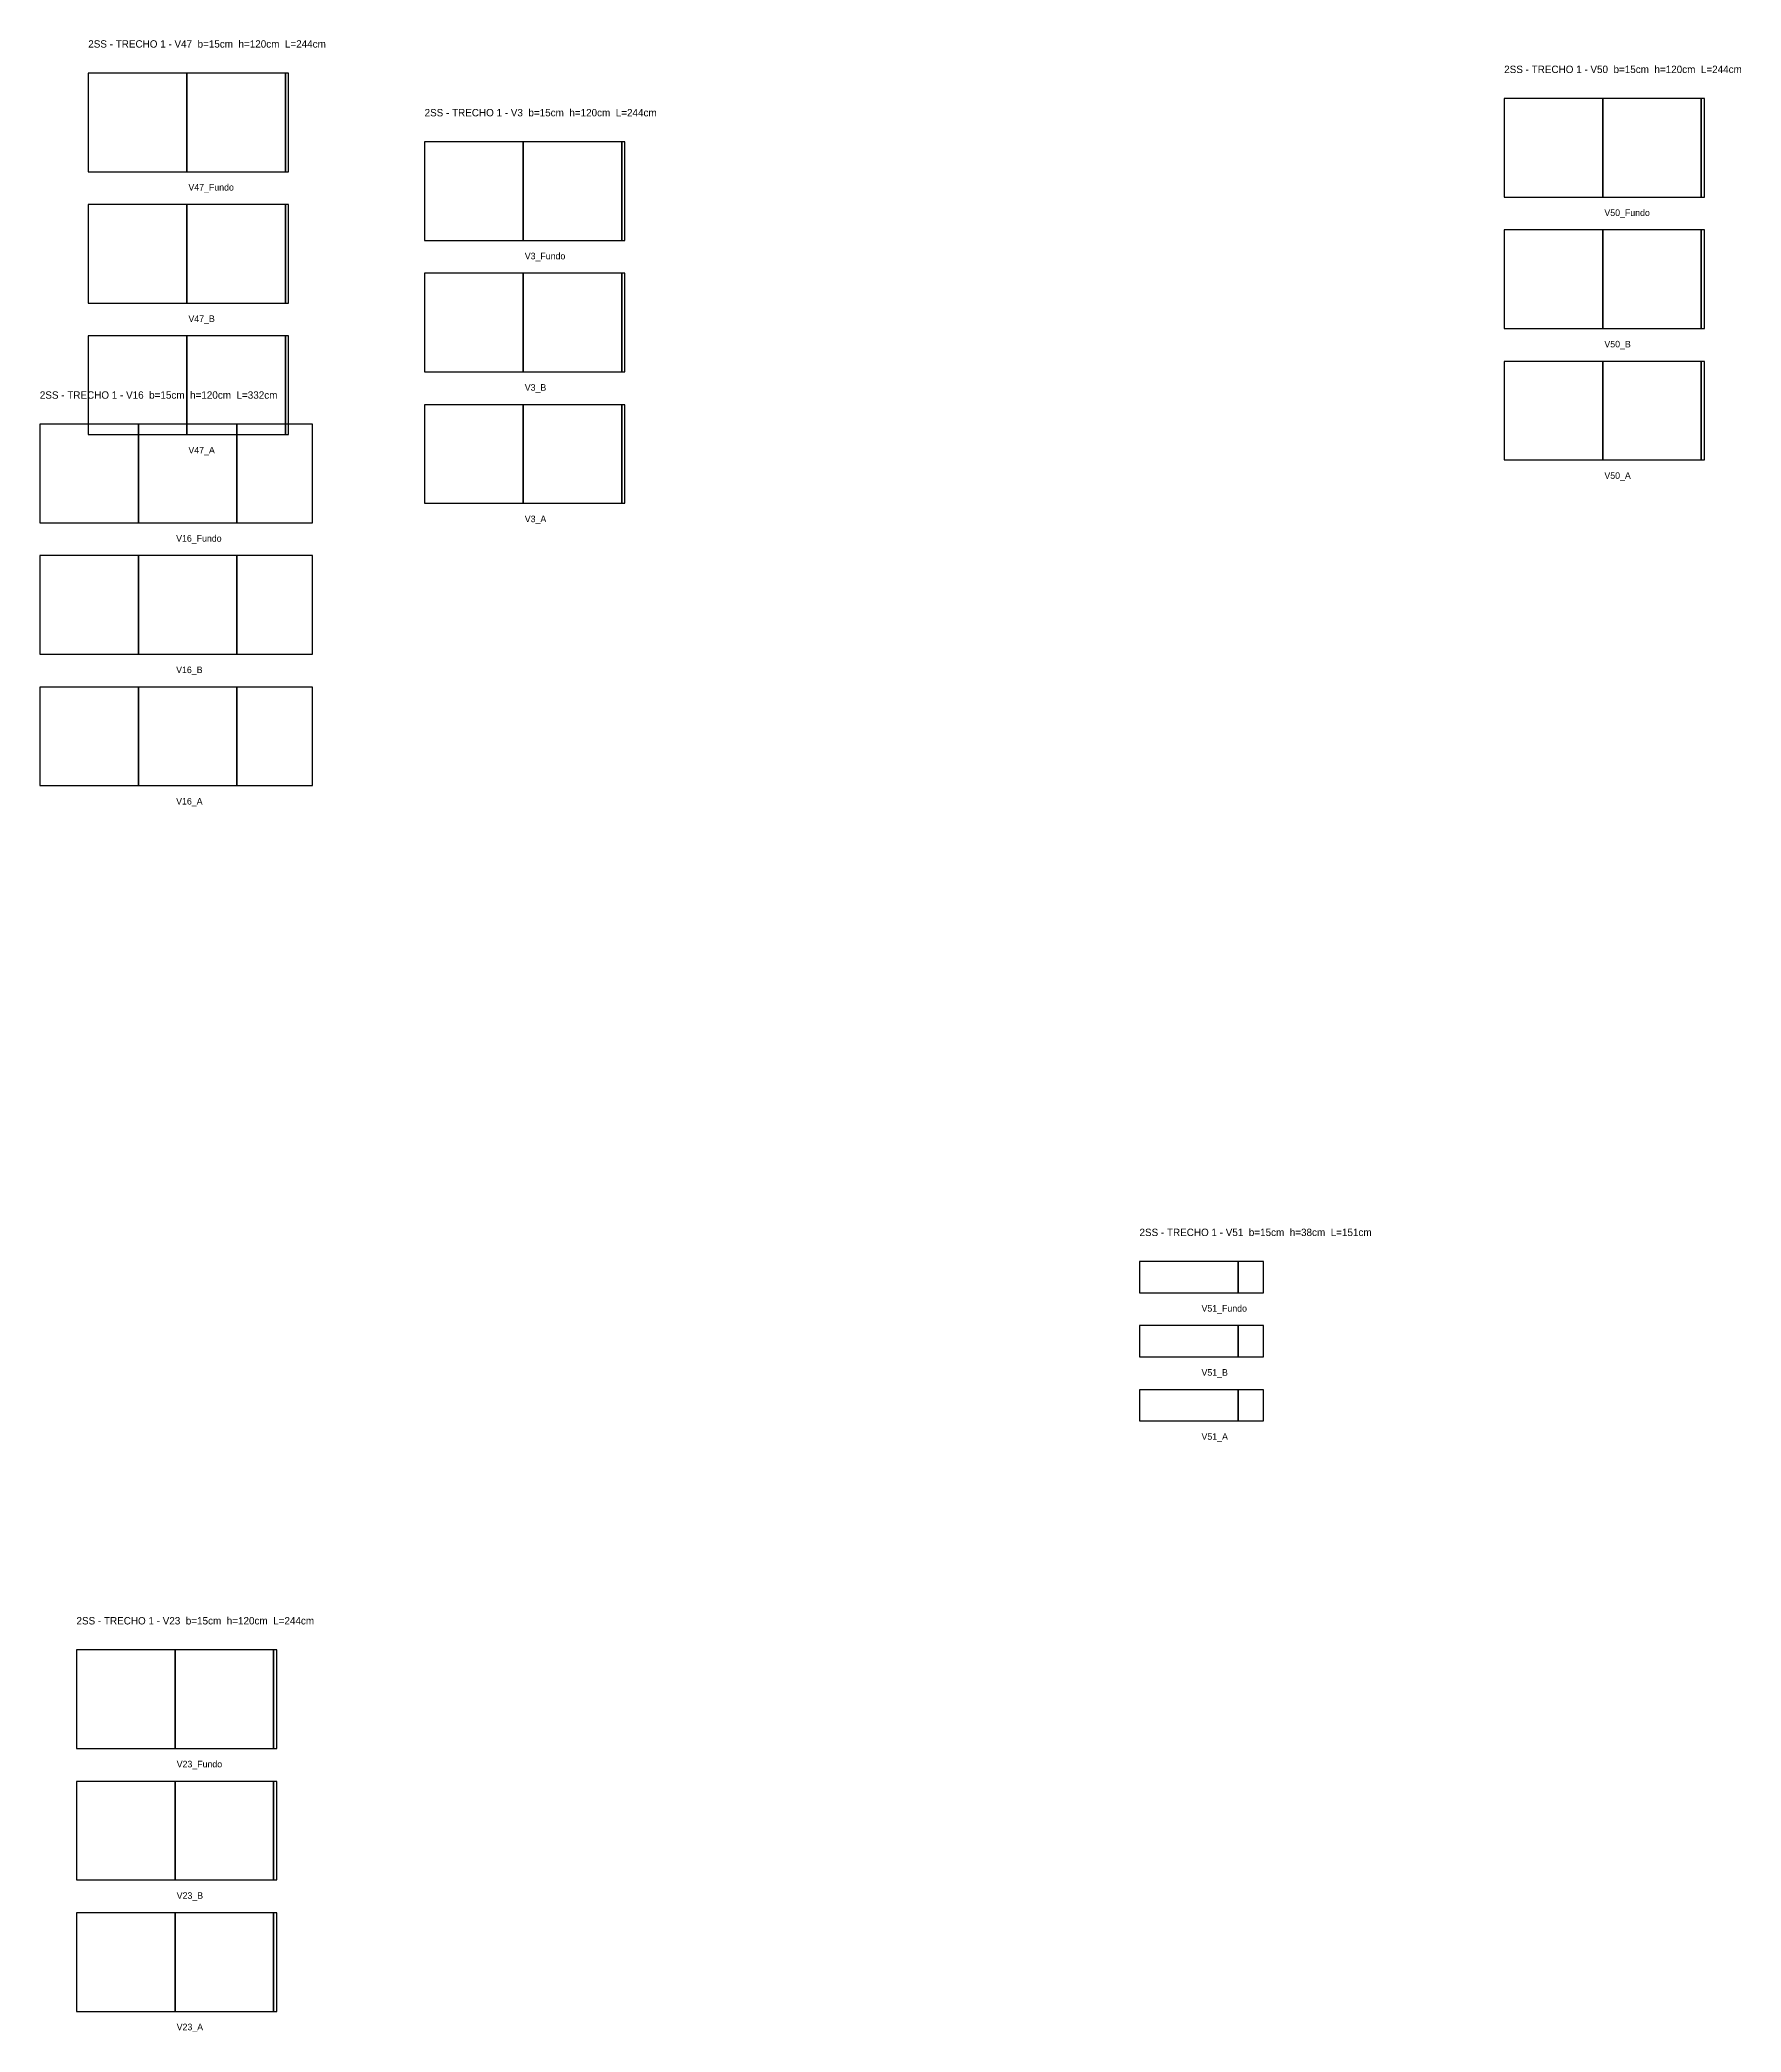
# Model space of a CAD drawing. Header units: metres. Extents: x 129680 to 134496, y 27230 to 32266.
# Drawn here: x 131439 to 133511, y 27230 to 29656 of the extents above; entities that cross this region are included whole.
import ezdxf

# ---------------------------------------------------------------- set-up
doc = ezdxf.new("R2010")
doc.units = ezdxf.units.M

msp = doc.modelspace()

# ---------------------------------------------------------------- linework, layer by layer
at = {"layer": 'Paineis'}
for points in [[(131498.35, 29495.21), (131618.35, 29495.21), (131618.35, 29615.21), (131498.35, 29615.21)], [(131618.35, 29495.21), (131738.35, 29495.21), (131738.35, 29615.21), (131618.35, 29615.21)], [(131738.35, 29495.21), (131742.35, 29495.21), (131742.35, 29615.21), (131738.35, 29615.21)], [(133222.4, 29464.28), (133342.4, 29464.28), (133342.4, 29584.28), (133222.4, 29584.28)], [(133342.4, 29464.28), (133462.4, 29464.28), (133462.4, 29584.28), (133342.4, 29584.28)], [(133462.4, 29464.28), (133466.4, 29464.28), (133466.4, 29584.28), (133462.4, 29584.28)], [(131907.88, 29411.55), (132027.88, 29411.55), (132027.88, 29531.55), (131907.88, 29531.55)], [(132027.88, 29411.55), (132147.88, 29411.55), (132147.88, 29531.55), (132027.88, 29531.55)], [(132147.88, 29411.55), (132151.88, 29411.55), (132151.88, 29531.55), (132147.88, 29531.55)], [(131498.35, 29335.21), (131618.35, 29335.21), (131618.35, 29455.21), (131498.35, 29455.21)], [(131618.35, 29335.21), (131738.35, 29335.21), (131738.35, 29455.21), (131618.35, 29455.21)], [(131738.35, 29335.21), (131742.35, 29335.21), (131742.35, 29455.21), (131738.35, 29455.21)], [(133222.4, 29304.28), (133342.4, 29304.28), (133342.4, 29424.28), (133222.4, 29424.28)], [(133342.4, 29304.28), (133462.4, 29304.28), (133462.4, 29424.28), (133342.4, 29424.28)], [(133462.4, 29304.28), (133466.4, 29304.28), (133466.4, 29424.28), (133462.4, 29424.28)], [(131907.88, 29251.55), (132027.88, 29251.55), (132027.88, 29371.55), (131907.88, 29371.55)], [(132027.88, 29251.55), (132147.88, 29251.55), (132147.88, 29371.55), (132027.88, 29371.55)], [(132147.88, 29251.55), (132151.88, 29251.55), (132151.88, 29371.55), (132147.88, 29371.55)], [(131498.35, 29175.21), (131618.35, 29175.21), (131618.35, 29295.21), (131498.35, 29295.21)], [(131618.35, 29175.21), (131738.35, 29175.21), (131738.35, 29295.21), (131618.35, 29295.21)], [(131738.35, 29175.21), (131742.35, 29175.21), (131742.35, 29295.21), (131738.35, 29295.21)], [(133222.4, 29144.28), (133342.4, 29144.28), (133342.4, 29264.28), (133222.4, 29264.28)], [(133342.4, 29144.28), (133462.4, 29144.28), (133462.4, 29264.28), (133342.4, 29264.28)], [(133462.4, 29144.28), (133466.4, 29144.28), (133466.4, 29264.28), (133462.4, 29264.28)], [(131907.88, 29091.55), (132027.88, 29091.55), (132027.88, 29211.55), (131907.88, 29211.55)], [(132027.88, 29091.55), (132147.88, 29091.55), (132147.88, 29211.55), (132027.88, 29211.55)], [(132147.88, 29091.55), (132151.88, 29091.55), (132151.88, 29211.55), (132147.88, 29211.55)], [(131439.42, 29067.81), (131559.42, 29067.81), (131559.42, 29187.81), (131439.42, 29187.81)], [(131559.42, 29067.81), (131679.42, 29067.81), (131679.42, 29187.81), (131559.42, 29187.81)], [(131679.42, 29067.81), (131771.42, 29067.81), (131771.42, 29187.81), (131679.42, 29187.81)], [(131439.42, 28907.81), (131559.42, 28907.81), (131559.42, 29027.81), (131439.42, 29027.81)], [(131559.42, 28907.81), (131679.42, 28907.81), (131679.42, 29027.81), (131559.42, 29027.81)], [(131679.42, 28907.81), (131771.42, 28907.81), (131771.42, 29027.81), (131679.42, 29027.81)], [(131439.42, 28747.81), (131559.42, 28747.81), (131559.42, 28867.81), (131439.42, 28867.81)], [(131559.42, 28747.81), (131679.42, 28747.81), (131679.42, 28867.81), (131559.42, 28867.81)], [(131679.42, 28747.81), (131771.42, 28747.81), (131771.42, 28867.81), (131679.42, 28867.81)], [(132778.37, 28130.5), (132898.37, 28130.5), (132898.37, 28168.5), (132778.37, 28168.5)], [(132898.37, 28130.5), (132929.37, 28130.5), (132929.37, 28168.5), (132898.37, 28168.5)], [(132778.37, 28052.5), (132898.37, 28052.5), (132898.37, 28090.5), (132778.37, 28090.5)], [(132898.37, 28052.5), (132929.37, 28052.5), (132929.37, 28090.5), (132898.37, 28090.5)], [(132778.37, 27974.5), (132898.37, 27974.5), (132898.37, 28012.5), (132778.37, 28012.5)], [(132898.37, 27974.5), (132929.37, 27974.5), (132929.37, 28012.5), (132898.37, 28012.5)], [(131484.05, 27575.71), (131604.05, 27575.71), (131604.05, 27695.71), (131484.05, 27695.71)], [(131604.05, 27575.71), (131724.05, 27575.71), (131724.05, 27695.71), (131604.05, 27695.71)], [(131724.05, 27575.71), (131728.05, 27575.71), (131728.05, 27695.71), (131724.05, 27695.71)], [(131484.05, 27415.71), (131604.05, 27415.71), (131604.05, 27535.71), (131484.05, 27535.71)], [(131604.05, 27415.71), (131724.05, 27415.71), (131724.05, 27535.71), (131604.05, 27535.71)], [(131724.05, 27415.71), (131728.05, 27415.71), (131728.05, 27535.71), (131724.05, 27535.71)], [(131484.05, 27255.71), (131604.05, 27255.71), (131604.05, 27375.71), (131484.05, 27375.71)], [(131604.05, 27255.71), (131724.05, 27255.71), (131724.05, 27375.71), (131604.05, 27375.71)], [(131724.05, 27255.71), (131728.05, 27255.71), (131728.05, 27375.71), (131724.05, 27375.71)]]:
    msp.add_lwpolyline(points, close=True, dxfattribs=at)

# ---------------------------------------------------------------- texts
at = {"layer": 'NOMENCLATURA', "char_height": 9, "attachment_point": 1}
for s, insert in [('2SS - TRECHO 1 - V47  b=15cm  h=120cm  L=244cm', (131498.35, 29655.21)), ('2SS - TRECHO 1 - V50  b=15cm  h=120cm  L=244cm', (133222.4, 29624.28)), ('2SS - TRECHO 1 - V3  b=15cm  h=120cm  L=244cm', (131907.88, 29571.55)), ('2SS - TRECHO 1 - V16  b=15cm  h=120cm  L=332cm', (131439.42, 29227.81)), ('2SS - TRECHO 1 - V51  b=15cm  h=38cm  L=151cm', (132778.37, 28208.5)), ('2SS - TRECHO 1 - V23  b=15cm  h=120cm  L=244cm', (131484.05, 27735.71))]:
    msp.add_mtext(s, dxfattribs=dict(at, insert=insert))
at = {"layer": 'Texto Secao', "char_height": 8, "attachment_point": 1}
for s, insert in [('V47_Fundo', (131620.35, 29480.21)), ('V50_Fundo', (133344.4, 29449.28)), ('V3_Fundo', (132029.88, 29396.55)), ('V47_B', (131620.35, 29320.21)), ('V50_B', (133344.4, 29289.28)), ('V3_B', (132029.88, 29236.55)), ('V47_A', (131620.35, 29160.21)), ('V50_A', (133344.4, 29129.28)), ('V3_A', (132029.88, 29076.55)), ('V16_Fundo', (131605.42, 29052.81)), ('V16_B', (131605.42, 28892.81)), ('V16_A', (131605.42, 28732.81)), ('V51_Fundo', (132853.87, 28115.5)), ('V51_B', (132853.87, 28037.5)), ('V51_A', (132853.87, 27959.5)), ('V23_Fundo', (131606.05, 27560.71)), ('V23_B', (131606.05, 27400.71)), ('V23_A', (131606.05, 27240.71))]:
    msp.add_mtext(s, dxfattribs=dict(at, insert=insert))

doc.saveas('drawing.dxf')
